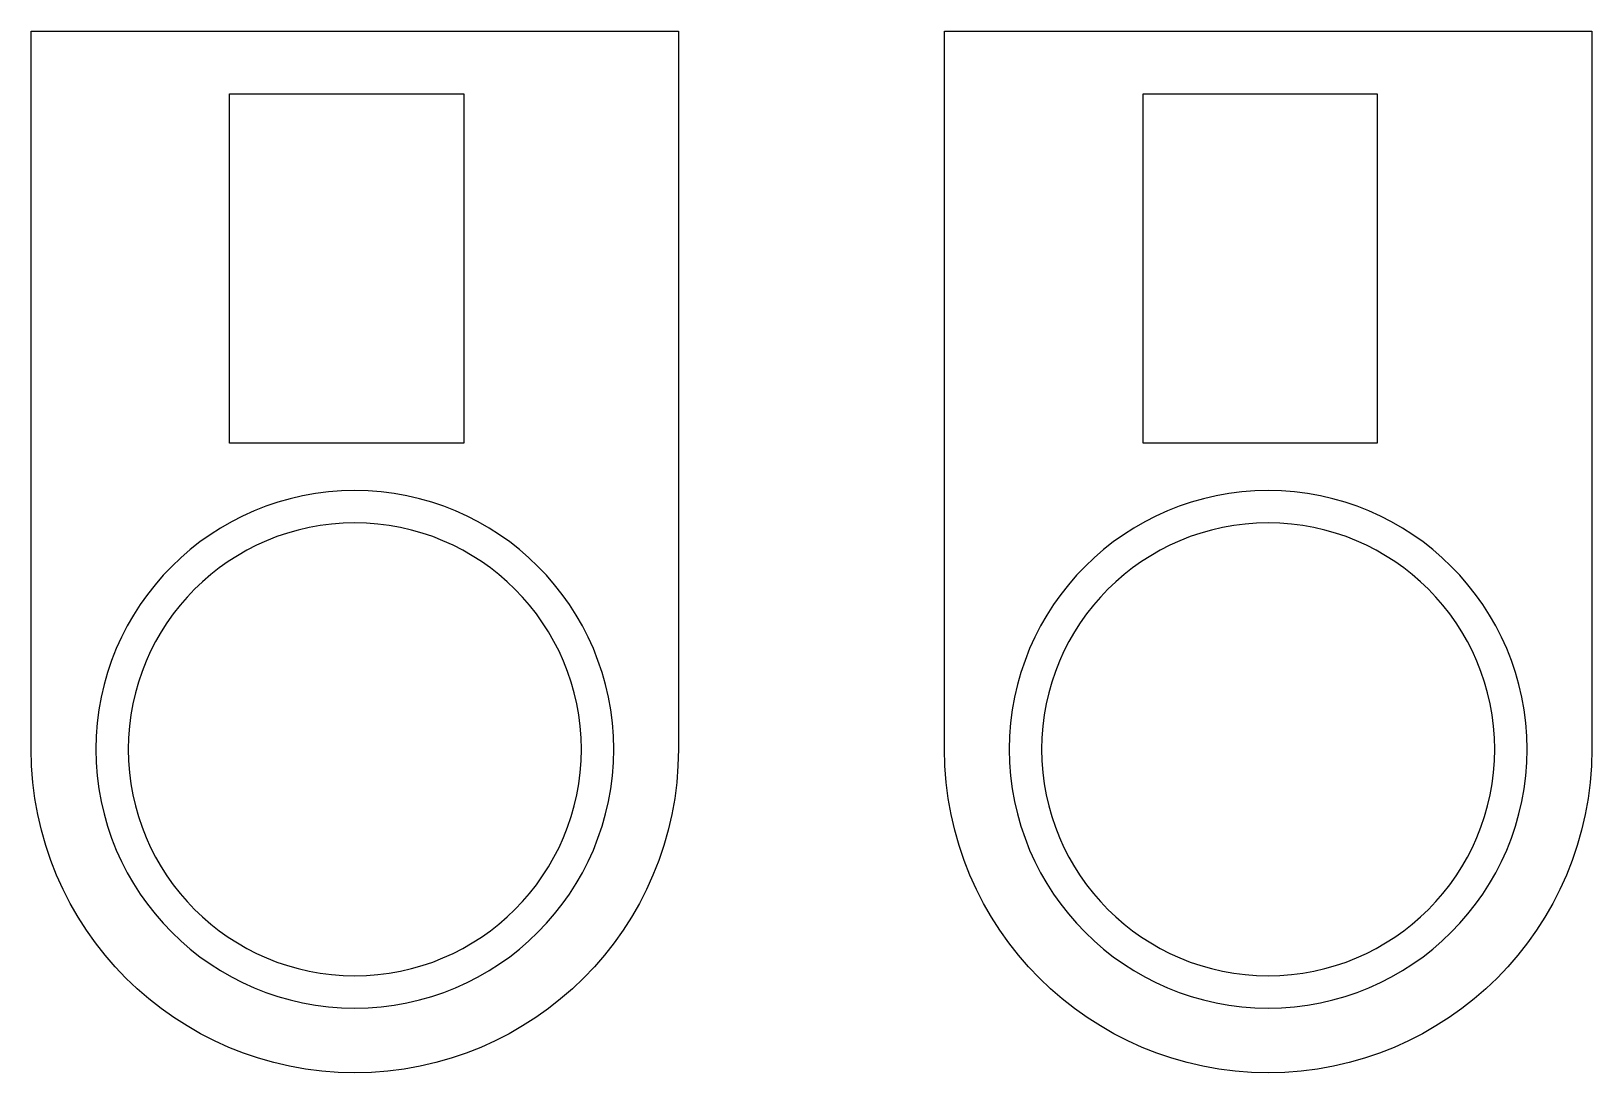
# Model space of a CAD drawing. Extents: x 0 to 48.2, y 0 to 32.2.
import ezdxf

# ---------------------------------------------------------------- set-up
doc = ezdxf.new("R2010")
doc.units = 0
doc.layers.add('LAYER_1', color=7, linetype='CONTINUOUS')

msp = doc.modelspace()

# ---------------------------------------------------------------- linework, layer by layer
at = {"layer": 'LAYER_1', "color": 250}
for points in [[(13.364, 19.463), (6.132, 19.463), (6.132, 30.267), (13.364, 30.267), (13.364, 19.463)], [(41.589, 19.463), (34.357, 19.463), (34.357, 30.267), (41.589, 30.267), (41.589, 19.463)]]:
    msp.add_lwpolyline(points, dxfattribs=at)
at = {"layer": 'LAYER_1', "color": 7}
for points in [[(0, 32.2), (0, 32.2), (0, 10), (0, 10), (0, 4.477), (4.477, 0), (10, 0), (15.523, 0), (20, 4.477), (20, 10), (20, 10), (20, 32.2), (20, 32.2), (20, 32.2), (0, 32.2), (0, 32.2)], [(28.224, 32.2), (28.224, 32.2), (28.224, 10), (28.224, 10), (28.224, 4.477), (32.702, 0), (38.225, 0), (43.748, 0), (48.225, 4.477), (48.225, 10), (48.225, 10), (48.225, 32.2), (48.225, 32.2), (48.225, 32.2), (28.224, 32.2), (28.224, 32.2)]]:
    msp.add_open_spline(points, degree=3, knots=[0, 0, 0, 0, 1, 1, 1, 2, 2, 2, 3, 3, 3, 4, 4, 4, 5, 5, 5, 5], dxfattribs=at)
at = {"layer": 'LAYER_1', "color": 250}
for points in [[(18, 10), (18, 5.582), (14.419, 2), (10, 2), (5.582, 2), (2, 5.582), (2, 10), (2, 14.418), (5.582, 18), (10, 18), (14.419, 18), (18, 14.418), (18, 10)], [(46.225, 10), (46.225, 5.582), (42.644, 2), (38.225, 2), (33.806, 2), (30.225, 5.582), (30.225, 10), (30.225, 14.418), (33.806, 18), (38.225, 18), (42.644, 18), (46.225, 14.418), (46.225, 10)], [(17, 10), (17, 6.134), (13.866, 3), (10, 3), (6.134, 3), (3, 6.134), (3, 10), (3, 13.865), (6.134, 16.999), (10, 16.999), (13.866, 16.999), (17, 13.865), (17, 10)], [(45.225, 10), (45.225, 6.134), (42.091, 3), (38.225, 3), (34.358, 3), (31.224, 6.134), (31.224, 10), (31.224, 13.865), (34.358, 16.999), (38.225, 16.999), (42.091, 16.999), (45.225, 13.865), (45.225, 10)]]:
    msp.add_open_spline(points, degree=3, knots=[0, 0, 0, 0, 1, 1, 1, 2, 2, 2, 3, 3, 3, 4, 4, 4, 4], dxfattribs=at)

doc.saveas('drawing.dxf')
